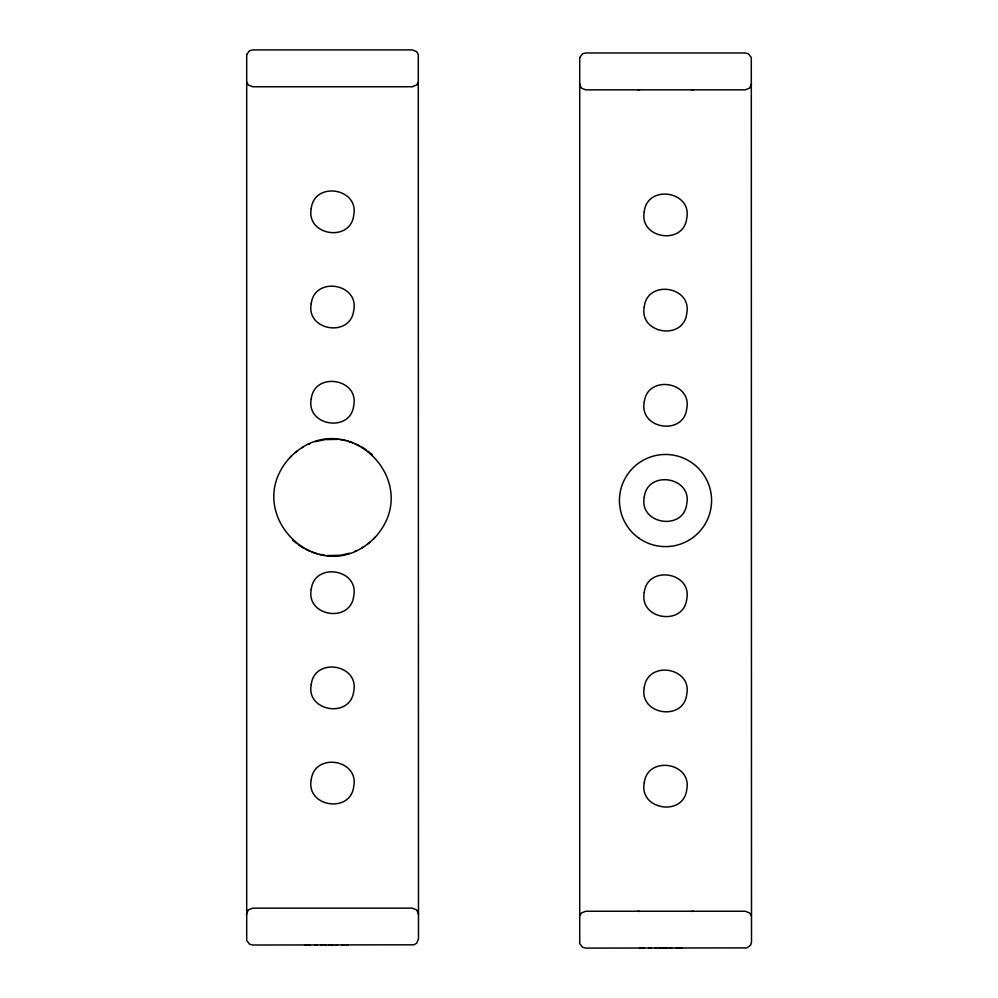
<?xml version="1.0" encoding="UTF-8"?>
<svg xmlns="http://www.w3.org/2000/svg" width="998" height="998" viewBox="0 0 998 998"><rect width="100%" height="100%" fill="white"/><g stroke="black" fill="none" stroke-linecap="round" stroke-linejoin="round"><path stroke-width="1.5" d="M246.494 914.305L248.29 909.951L252.631 908.155L412.349 908.155L416.69 909.951L418.486 914.305M751.506 83.695L749.71 88.049L745.369 89.845L585.651 89.845L581.31 88.049L579.514 83.695M418.274 82.198L416.69 84.955L412.349 86.751L252.631 86.751L248.29 84.955L246.706 82.198M579.726 915.802L581.31 913.045L585.651 911.249L745.369 911.249L749.71 913.045L751.294 915.802M289.744 457.733C238.996 513.845 320.77 593.161 375.236 537.174C425.984 481.073 344.198 401.745 289.744 457.733L291.229 456.198M373.751 538.72L375.236 537.174M296.967 451.158L295.283 452.493M368.012 543.748L369.684 542.413M303.305 446.917L301.471 448.027M361.663 547.989L363.497 546.892M310.153 443.549L308.195 444.397M354.814 551.37L356.785 550.509M315.331 441.677L324.874 439.594L337.973 439.357M349.649 553.229L340.106 555.312L326.995 555.549M637.847 89.845L639.444 89.633M691.577 911.448L693.173 911.249M332.035 945.006L333.22 945.006M321.032 945.006L322.129 945.006M655.374 948.1L656.472 948.1M671.18 948.1L669.932 948.1M331.423 945.019L332.708 945.006M341.877 945.019L344.011 945.006M676.22 948.1L678.353 948.1M665.766 948.1L667.051 948.1M337.162 945.006L335.59 945.006M342.314 945.006L344.485 945.006M676.656 948.1L678.827 948.1M667.562 948.1L661.275 948.1M328.829 945.006L329.677 945.006M305.188 945.006L307.621 945.006M309.904 945.006L306.96 945.006M314.582 945.006L316.89 945.006M324.325 945.006L326.072 945.006M639.531 948.1L641.964 948.1M644.246 948.1L641.302 948.1M648.925 948.1L651.232 948.1M658.668 948.1L660.414 948.1M336.101 945.006L337.386 945.006M670.444 948.1L671.729 948.1M346.68 945.006L347.778 945.006M681.023 948.1L682.121 948.1M691.577 89.633L693.173 89.845M637.847 911.249L639.444 911.448M345.508 440.567L340.106 439.594M319.46 554.339L324.874 555.312M352.83 442.763L347.591 441.091M312.149 552.156L317.389 553.828M359.791 445.881L354.814 443.549M305.188 549.025L310.153 551.37M366.291 449.886L361.663 446.917M298.689 545.02L303.305 547.989M372.204 454.701L368.012 451.158M292.763 540.205L296.967 543.748M311.251 208.457C305.712 235.615 350.61 242.726 353.729 215.181C359.268 188.023 314.37 180.912 311.251 208.457M311.251 303.666C305.712 330.825 350.61 337.935 353.729 310.39C359.268 283.232 314.37 276.122 311.251 303.666M311.251 398.876C305.712 426.046 350.61 433.157 353.729 405.612C359.268 378.454 314.37 371.343 311.251 398.876M311.251 589.307C305.712 616.465 350.61 623.575 353.729 596.031C359.268 568.872 314.37 561.762 311.251 589.307M311.251 684.516C305.712 711.674 350.61 718.785 353.729 691.24C359.268 664.082 314.37 656.971 311.251 684.516M311.251 779.725C305.712 806.883 350.61 813.994 353.729 786.449C359.268 759.291 314.37 752.18 311.251 779.725M644.271 211.551C638.732 238.709 683.63 245.82 686.749 218.275C692.288 191.117 647.39 184.006 644.271 211.551M644.271 306.76C638.732 333.918 683.63 341.029 686.749 313.484C692.288 286.326 647.39 279.215 644.271 306.76M644.271 401.969C638.732 429.128 683.63 436.238 686.749 408.693C692.288 381.535 647.39 374.425 644.271 401.969M644.271 497.179C638.732 524.337 683.63 531.447 686.749 503.903C692.288 476.745 647.39 469.634 644.271 497.179M644.271 592.388C638.732 619.546 683.63 626.657 686.749 599.124C692.288 571.954 647.39 564.843 644.271 592.388M644.271 687.61C638.732 714.768 683.63 721.878 686.749 694.334C692.288 667.175 647.39 660.065 644.271 687.61M644.271 782.819C638.732 809.977 683.63 817.088 686.749 789.543C692.288 762.385 647.39 755.274 644.271 782.819M246.706 54.453L246.706 940.465L249.562 944.195L252.631 945.019L413.933 944.807L416.69 943.21L418.486 938.869L418.274 54.453L416.69 51.696L412.349 49.9L252.631 49.9L249.562 50.723L246.706 54.453M579.726 57.535L579.726 943.547L582.582 947.277L585.651 948.1L746.953 947.888L750.683 945.031L751.506 941.962L751.294 57.535L748.438 53.805L745.369 52.981L585.651 52.981L582.582 53.805L579.726 57.535M638.807 538.084A46.07 46.07 0 0 0 711.374 504.901A46.07 46.07 0 0 0 646.355 458.643A46.07 46.07 0 0 0 638.807 538.084"/></g></svg>
